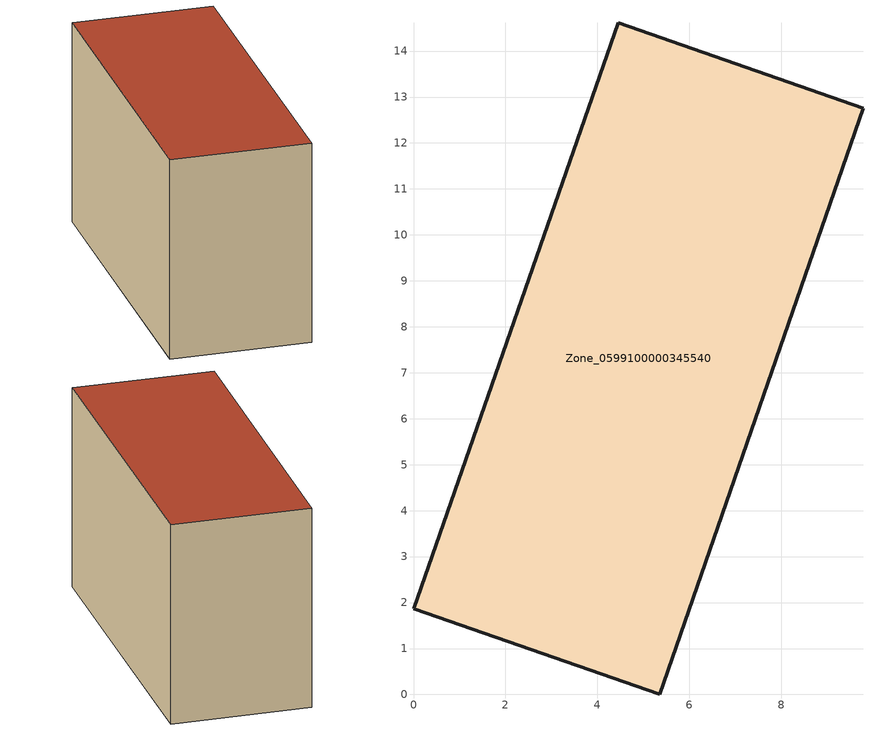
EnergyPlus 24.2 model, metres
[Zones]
Zone_0599100000345540
 floor ground (C_G): 4.45,14.62 9.78,12.76 5.36,0 0,1.87 z0
 wall outside (C_F): 5.36,0 9.78,12.76 4.45,14.62 0,1.87 5.36,0 z0:8.37
 roof outside (C_R): 9.78,12.76 4.45,14.62 0,1.87 5.36,0 z8.37
[BUILDING]
Pand.0599100000345540: North Axis=0; Terrain=City; Loads Convergence Tolerance Value=0.04; Temperature Convergence Tolerance Value=0.4; Solar Distribution=FullExterior; Maximum Number of Warmup Days=25; Minimum Number of Warmup Days=1
[Site:Location]
Rotterdam.The.Hague.AP_ZH_NLD Design_Conditions: Latitude=51.96; Longitude=4.45; Time Zone=1; Elevation=-4.5
[SITE:GROUNDTEMPERATURE:BUILDINGSURFACE]
18, 18, 18, 18, 18, 18, 18, 18, 18, 18, 18, 18
[MATERIAL] Thermal Absorptance=0.9; Solar Absorptance=0.7; Visible Absorptance=0.7
Name | Roughness | Thickness | Conductivity | Density | Specific Heat
G.TC.1992-2005 | MediumSmooth | 0.15 | 0.06 | 540 | 1210
F.TC.1992-2005 | Rough | 0.3 | 0.12 | 1920 | 840
R.TC.1992-2005 | MediumRough | 0.2 | 0.08 | 1500 | 1000
[CONSTRUCTION]
C_G: G.TC.1992-2005
C_F: F.TC.1992-2005
C_R: R.TC.1992-2005
[ZONE]
Zone_0599100000345540: Type=1; Multiplier=1; Ceiling Height=Autocalculate; Volume=Autocalculate; Floor Area=autocalculate; Part of Total Floor Area=Yes
[ZONEINFILTRATION:DESIGNFLOWRATE]
Infil_Zone_0599100000345540: Zone or ZoneList or Space or SpaceList=Zone_0599100000345540; Schedule=AlwaysOn; Design Flow Rate Calculation Method=Flow/Area; Flow Rate per Floor Area=0.0015; Constant Term Coefficient=1; Temperature Term Coefficient=0; Velocity Term Coefficient=0; Velocity Squared Term Coefficient=0
[HVACTEMPLATE:ZONE:IDEALLOADSAIRSYSTEM]
Zone_0599100000345540: Maximum Heating Supply Air Temperature=50; Minimum Cooling Supply Air Temperature=13; Maximum Heating Supply Air Humidity Ratio=0.0156; Minimum Cooling Supply Air Humidity Ratio=0.0077; Heating Limit=NoLimit; Cooling Limit=NoLimit; Dehumidification Control Type=ConstantSensibleHeatRatio; Cooling Sensible Heat Ratio=0.7; Dehumidification Setpoint=60; Humidification Control Type=None; Humidification Setpoint=30; Outdoor Air Method=None; Outdoor Air Flow Rate per Person=0.00944; Outdoor Air Flow Rate per Zone Floor Area=0; Outdoor Air Flow Rate per Zone=0; Demand Controlled Ventilation Type=None; Outdoor Air Economizer Type=NoEconomizer; Heat Recovery Type=None; Sensible Heat Recovery Effectiveness=0.7; Latent Heat Recovery Effectiveness=0.65
[ZONECONTROL:THERMOSTAT]
ThermostatControl_Zone_0599100000345540: Zone or ZoneList=Zone_0599100000345540; Control Type Schedule=DualSetpointControlType; Control 1=Thermostat_Zone_0599100000345540; Temperature Difference Between Cutout And Setpoint=0
[THERMOSTATSETPOINT:DUALSETPOINT]
Thermostat_Zone_0599100000345540: Heating Setpoint Temperature Schedule=HeatingSetpoint_Zone_0599100000345540; Cooling Setpoint Temperature Schedule=CoolingSetpoint_Zone_0599100000345540
[SCHEDULE:COMPACT]
HeatingSetpoint_Zone_0599100000345540: Through: 12/31, For: AllDays, Until: 24:00, 21
CoolingSetpoint_Zone_0599100000345540: Through: 12/31, For: AllDays, Until: 24:00, 24
DualSetpointControlType: Through: 12/31, For: AllDays, Until: 24:00, 4
AlwaysOn: Through: 12/31, For: AllDays, Until: 24:00, 1
